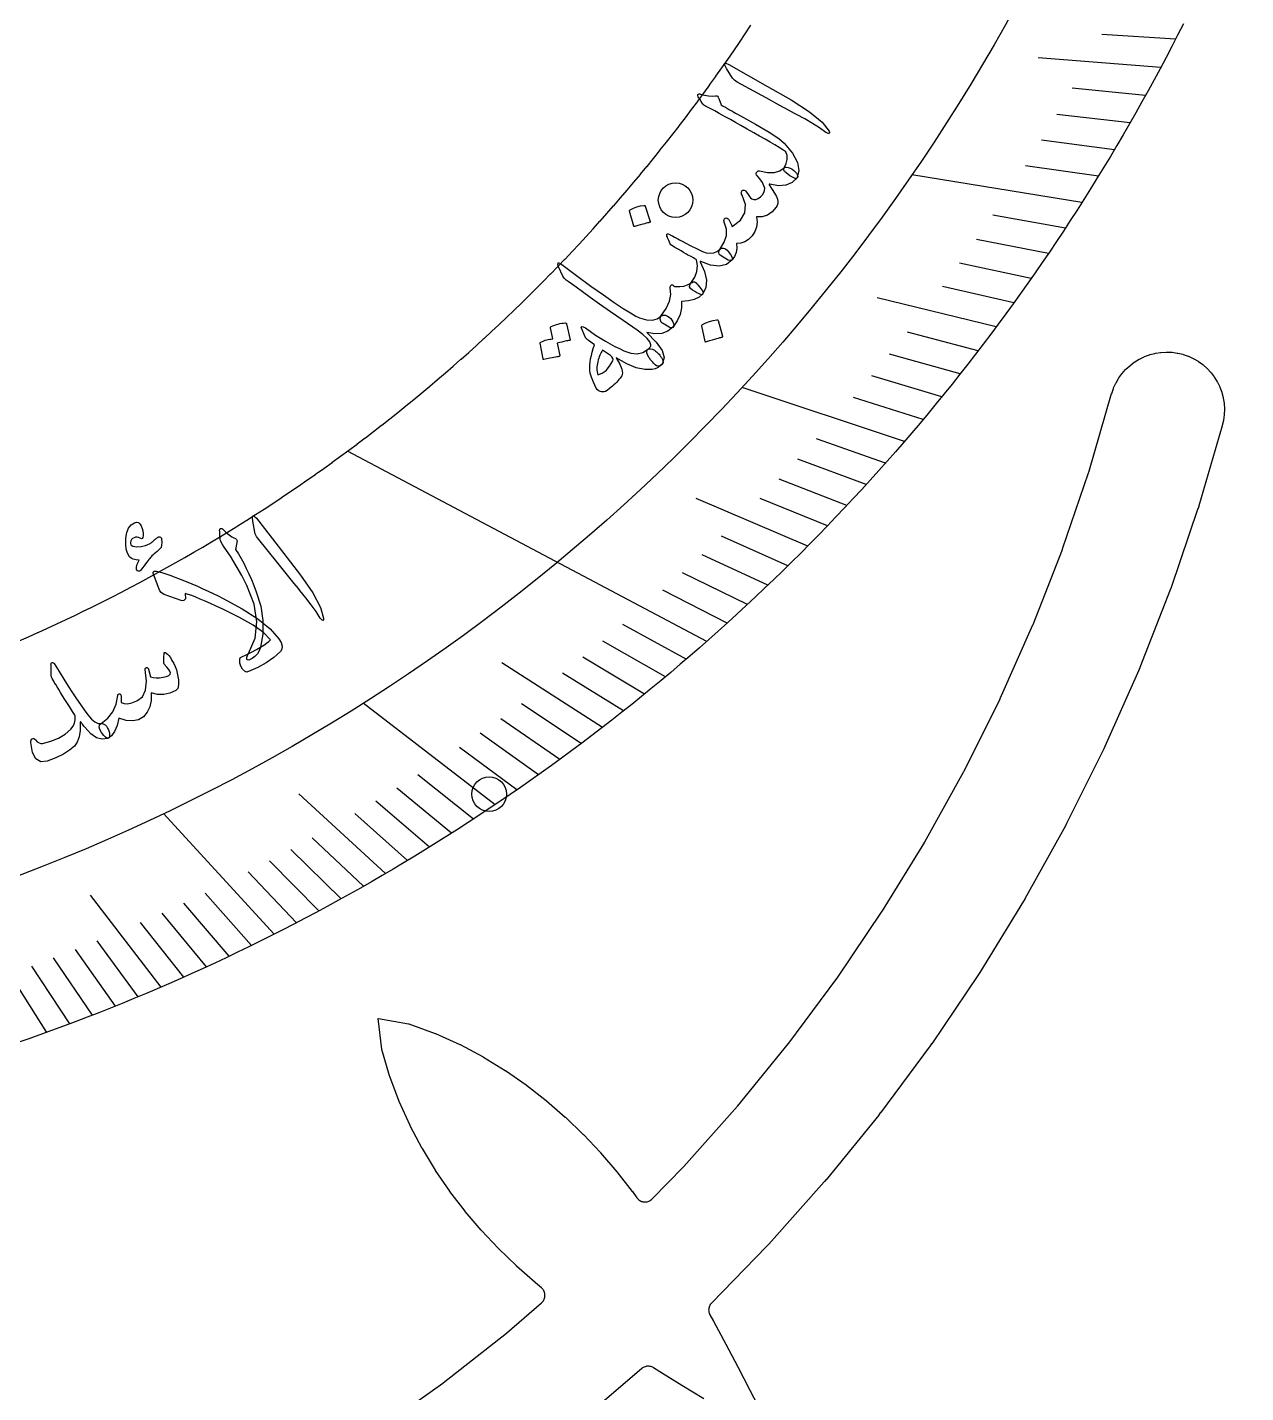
# Model space of a CAD drawing. Header units: millimetres. Extents: x -72 to 72, y -72 to 72.
# Drawn here: x 17.12 to 47.79, y -37.03 to -2.65 of the extents above; entities that cross this region are included whole.
import ezdxf

# ---------------------------------------------------------------- set-up
doc = ezdxf.new("R2010")
doc.units = ezdxf.units.MM
for name, color, linetype in [('CUT_INNER', 6, 'Continuous'), ('ENGRAVE', 7, 'Continuous'), ('ENGRAVE_FINE', 8, 'Continuous'), ('TEXT', 5, 'Continuous')]:
    doc.layers.add(name, color=color, linetype=linetype)

msp = doc.modelspace()

# ---------------------------------------------------------------- linework, layer by layer
at = {"layer": 'CUT_INNER'}
for points in [[(46.222, -2.5623), (46.0784, -2.8455), (45.933, -3.1277), (45.7859, -3.4091), (45.6371, -3.6896), (45.4866, -3.9692), (45.3343, -4.2478), (45.1804, -4.5255), (45.0247, -4.8023), (44.8674, -5.0781), (44.7083, -5.3529), (44.5476, -5.6267), (44.3852, -5.8995), (44.2212, -6.1714), (44.0554, -6.4422), (43.888, -6.712), (43.719, -6.9808), (43.5483, -7.2485), (43.376, -7.5152), (43.202, -7.7808), (43.0264, -8.0454), (42.8492, -8.3088), (42.6704, -8.5712), (42.49, -8.8325), (42.308, -9.0926), (42.1243, -9.3517), (41.9391, -9.6096), (41.7524, -9.8663), (41.564, -10.122), (41.3741, -10.3764), (41.1826, -10.6297), (40.9896, -10.8818), (40.795, -11.1327), (40.5989, -11.3824), (40.4012, -11.6309), (40.2021, -11.8782), (40.0014, -12.1243), (39.7992, -12.3691), (39.5956, -12.6127), (39.3904, -12.855), (39.1837, -13.0961), (38.9756, -13.3359), (38.766, -13.5744), (38.555, -13.8116), (38.3425, -14.0475), (38.1285, -14.2821), (37.9131, -14.5154), (37.6963, -14.7474), (37.4781, -14.978), (37.2585, -15.2073), (37.0374, -15.4352), (36.815, -15.6618), (36.5912, -15.887), (36.366, -16.1109), (36.1394, -16.3333), (35.9115, -16.5544), (35.6822, -16.774), (35.4515, -16.9922), (35.2196, -17.2091), (34.9863, -17.4244), (34.7517, -17.6384), (34.5158, -17.8509), (34.2786, -18.062), (34.0401, -18.2716), (33.8003, -18.4797), (33.5592, -18.6864), (33.3169, -18.8915), (33.0733, -19.0952), (32.8285, -19.2974), (32.5825, -19.4981), (32.3352, -19.6972), (32.0867, -19.8949), (31.837, -20.091), (31.5861, -20.2856), (31.334, -20.4786), (31.0807, -20.6701), (30.8262, -20.86), (30.5706, -21.0484), (30.3139, -21.2352), (30.056, -21.4204), (29.7969, -21.604), (29.5368, -21.7861), (29.2755, -21.9665), (29.0132, -22.1453), (28.7497, -22.3225), (28.4852, -22.4981), (28.2195, -22.6721), (27.9529, -22.8444), (27.6851, -23.0151), (27.4164, -23.1842), (27.1466, -23.3516), (26.8757, -23.5173), (26.6039, -23.6814), (26.3311, -23.8438), (26.0572, -24.0045), (25.7824, -24.1636), (25.5066, -24.3209), (25.2299, -24.4766), (24.9522, -24.6305), (24.6736, -24.7828), (24.394, -24.9333), (24.1135, -25.0821), (23.8322, -25.2292), (23.5499, -25.3746), (23.2667, -25.5182), (22.9827, -25.6601), (22.6977, -25.8003), (22.412, -25.9387), (22.1254, -26.0753), (21.8379, -26.2102), (21.5497, -26.3433), (21.2606, -26.4746), (20.9707, -26.6042), (20.68, -26.732), (20.3886, -26.858), (20.0964, -26.9822), (19.8034, -27.1046), (19.5097, -27.2252), (19.2152, -27.344), (18.9201, -27.461), (18.6242, -27.5762), (18.3276, -27.6896), (18.0303, -27.8011), (17.7324, -27.9108), (17.4337, -28.0187), (17.1345, -28.1248), (16.8345, -28.229)], [(16.9162, -18.0982), (17.1525, -17.9943), (17.1539, -17.9937), (17.3897, -17.8884), (17.3911, -17.8877), (17.6261, -17.7809), (17.6275, -17.7803), (17.8619, -17.6721), (17.8633, -17.6714), (18.0971, -17.5617), (18.0984, -17.5611), (18.3315, -17.45), (18.3329, -17.4493), (18.5653, -17.3368), (18.5666, -17.3361), (18.7983, -17.2222), (18.7997, -17.2215), (19.0307, -17.1061), (19.032, -17.1054), (19.2623, -16.9886), (19.2637, -16.9879), (19.4932, -16.8697), (19.4946, -16.869), (19.7234, -16.7494), (19.7247, -16.7487), (19.9528, -16.6277), (19.9542, -16.627), (20.1815, -16.5045), (20.1828, -16.5038), (20.4094, -16.38), (20.4108, -16.3793), (20.6366, -16.2541), (20.6379, -16.2533), (20.8629, -16.1268), (20.8643, -16.126), (21.0885, -15.9981), (21.0899, -15.9973), (21.3133, -15.868), (21.3147, -15.8672), (21.5373, -15.7365), (21.5387, -15.7357), (21.7605, -15.6037), (21.7618, -15.6029), (21.9829, -15.4695), (21.9842, -15.4687), (22.2044, -15.3339), (22.2057, -15.3331), (22.4251, -15.197), (22.4264, -15.1962), (22.645, -15.0587), (22.6463, -15.0579), (22.864, -14.9191), (22.8653, -14.9183), (23.0821, -14.7781), (23.0834, -14.7773), (23.2994, -14.6358), (23.3007, -14.635), (23.5158, -14.4922), (23.5171, -14.4913), (23.7313, -14.3472), (23.7326, -14.3464), (23.9459, -14.201), (23.9472, -14.2001), (24.1596, -14.0534), (24.1609, -14.0525), (24.3724, -13.9045), (24.3737, -13.9036), (24.5843, -13.7543), (24.5856, -13.7534), (24.7953, -13.6028), (24.7965, -13.6019), (25.0053, -13.45), (25.0066, -13.4491), (25.2144, -13.2959), (25.2156, -13.295), (25.4226, -13.1406), (25.4238, -13.1397), (25.6297, -12.984), (25.631, -12.983), (25.836, -12.8261), (25.8372, -12.8251), (26.0412, -12.6669), (26.0424, -12.666), (26.2455, -12.5065), (26.2467, -12.5055), (26.4487, -12.3448), (26.4499, -12.3439), (26.651, -12.1819), (26.6522, -12.181), (26.8523, -12.0178), (26.8535, -12.0168), (27.0526, -11.8524), (27.0537, -11.8514), (27.2518, -11.6858), (27.253, -11.6848), (27.45, -11.518), (27.4512, -11.517), (27.6472, -11.3489), (27.6484, -11.3479), (27.8434, -11.1787), (27.8445, -11.1777), (28.0385, -11.0072), (28.0396, -11.0062), (28.2325, -10.8346), (28.2336, -10.8336), (28.4255, -10.6608), (28.4266, -10.6597), (28.6174, -10.4858), (28.6185, -10.4847), (28.8082, -10.3096), (28.8093, -10.3085), (28.998, -10.1322), (28.9991, -10.1312), (29.1866, -9.9537), (29.1877, -9.9527), (29.3742, -9.7741), (29.3753, -9.773), (29.5606, -9.5933), (29.5617, -9.5922), (29.746, -9.4113), (29.7471, -9.4102), (29.9302, -9.2282), (29.9313, -9.2271), (30.1133, -9.044), (30.1144, -9.0429), (30.2952, -8.8587), (30.2963, -8.8576), (30.4761, -8.6722), (30.4771, -8.6711), (30.6557, -8.4847), (30.6568, -8.4836), (30.8342, -8.296), (30.8353, -8.2949), (31.0116, -8.1063), (31.0126, -8.1052), (31.1878, -7.9155), (31.1888, -7.9143), (31.3628, -7.7236), (31.3638, -7.7224), (31.5366, -7.5306), (31.5377, -7.5295), (31.7093, -7.3366), (31.7103, -7.3354), (31.8807, -7.1415), (31.8817, -7.1403), (32.051, -6.9453), (32.052, -6.9442), (32.22, -6.7481), (32.221, -6.747), (32.3879, -6.5499), (32.3888, -6.5488), (32.5545, -6.3507), (32.5554, -6.3495), (32.7198, -6.1504), (32.7208, -6.1492), (32.884, -5.9492), (32.885, -5.948), (33.0469, -5.7469), (33.0479, -5.7457), (33.2086, -5.5436), (33.2095, -5.5424), (33.369, -5.3394), (33.37, -5.3381), (33.5282, -5.1341), (33.5291, -5.1329), (33.6861, -4.9279), (33.687, -4.9267), (33.8427, -4.7207), (33.8436, -4.7195), (33.9981, -4.5126), (33.999, -4.5114), (34.1522, -4.3035), (34.1531, -4.3023), (34.3049, -4.0935), (34.3058, -4.0922), (34.4565, -3.8825), (34.4573, -3.8813), (34.6067, -3.6706), (34.6075, -3.6694), (34.7556, -3.4578), (34.7564, -3.4566), (34.9032, -3.2441), (34.904, -3.2429), (35.0494, -3.0295), (35.0503, -3.0283), (35.1944, -2.814), (35.1952, -2.8127), (35.338, -2.5976)], [(25.9276, -37.9672), (27.5774, -36.7864), (27.5862, -36.7797), (29.182, -35.5269), (29.1906, -35.5199), (30.0659, -34.7675), (30.0835, -34.7509), (30.0994, -34.7326), (30.1134, -34.7129), (30.1255, -34.6919), (30.1354, -34.6699), (30.1432, -34.647), (30.1488, -34.6235), (30.152, -34.5995), (30.153, -34.5754), (30.1516, -34.5512), (30.1478, -34.5273), (30.1418, -34.5039), (30.1335, -34.4812), (30.1231, -34.4593), (30.1106, -34.4386), (30.0962, -34.4192), (30.0799, -34.4013), (30.062, -34.385), (29.9109, -34.2604), (29.9073, -34.2573), (29.4386, -33.84), (29.4348, -33.8364), (28.9858, -33.4014), (28.9818, -33.3973), (28.5541, -32.9429), (28.55, -32.9383), (28.145, -32.463), (28.1409, -32.458), (27.7599, -31.9606), (27.7559, -31.9551), (27.4001, -31.4343), (27.3963, -31.4284), (27.0668, -30.883), (27.0633, -30.8767), (26.7615, -30.3055), (26.7582, -30.2988), (26.4863, -29.6999), (26.4832, -29.6925), (26.2449, -29.0631), (26.2418, -29.054), (26.0462, -28.3856), (26.045, -28.3805), (26.0442, -28.3753), (25.9539, -27.6082), (25.9535, -27.6025), (25.9592, -27.6032), (26.7192, -27.7409), (26.7243, -27.7421), (26.7293, -27.7437), (27.3843, -27.9803), (27.3932, -27.984), (28.0066, -28.2609), (28.0138, -28.2645), (28.5946, -28.5731), (28.6011, -28.5768), (29.1525, -28.9134), (29.1586, -28.9173), (29.6824, -29.28), (29.6881, -29.2841), (30.1858, -29.6716), (30.191, -29.6759), (30.6638, -30.0871), (30.6686, -30.0915), (31.1178, -30.5252), (31.1221, -30.5296), (31.5491, -30.9847), (31.553, -30.989), (31.9593, -31.4641), (31.9626, -31.4682), (32.35, -31.9618), (32.3529, -31.9656), (32.4673, -32.1234), (32.4824, -32.1423), (32.4993, -32.1596), (32.5178, -32.1752), (32.5377, -32.1889), (32.5588, -32.2007), (32.581, -32.2104), (32.604, -32.2178), (32.6276, -32.2231), (32.6516, -32.226), (32.6758, -32.2266), (32.6999, -32.2248), (32.7238, -32.2207), (32.7471, -32.2143), (32.7697, -32.2057), (32.7914, -32.195), (32.8119, -32.1822), (32.8311, -32.1675), (32.8488, -32.151), (33.6391, -31.3394), (33.6467, -31.3313), (34.9962, -29.8164), (35.0034, -29.8079), (36.2843, -28.2347), (36.2911, -28.2259), (37.5011, -26.5974), (37.5075, -26.5883), (38.644, -24.9077), (38.65, -24.8984), (39.7108, -23.169), (39.7164, -23.1594), (40.6994, -21.3847), (40.7046, -21.3749), (41.608, -19.5583), (41.6127, -19.5483), (42.4346, -17.6934), (42.4388, -17.6831), (43.1776, -15.7936), (43.1815, -15.7832), (43.8357, -13.8628), (43.8391, -13.8522), (44.4172, -11.8715), (44.4191, -11.8656), (44.4626, -11.7399), (44.4671, -11.7285), (44.5214, -11.6105), (44.5271, -11.5996), (44.5927, -11.4875), (44.5994, -11.4772), (44.6757, -11.3721), (44.6834, -11.3625), (44.7696, -11.2653), (44.7782, -11.2566), (44.8735, -11.1683), (44.8829, -11.1604), (44.9865, -11.082), (44.9966, -11.075), (45.1073, -11.0071), (45.1181, -11.0012), (45.2349, -10.9444), (45.2462, -10.9396), (45.3681, -10.8945), (45.3798, -10.8908), (45.5055, -10.8579), (45.5174, -10.8554), (45.6458, -10.835), (45.6579, -10.8337), (45.7876, -10.8259), (45.7999, -10.8258), (45.9297, -10.8308), (45.9419, -10.8319), (46.0706, -10.8496), (46.0827, -10.8519), (46.2091, -10.8821), (46.2208, -10.8855), (46.3436, -10.928), (46.355, -10.9326), (46.473, -10.9869), (46.4839, -10.9926), (46.596, -11.0582), (46.6063, -11.0649), (46.7114, -11.1412), (46.721, -11.1489), (46.8182, -11.2351), (46.8269, -11.2437), (46.9152, -11.339), (46.9231, -11.3484), (47.0016, -11.4519), (47.0085, -11.4621), (47.0765, -11.5728), (47.0824, -11.5835), (47.1391, -11.7004), (47.1439, -11.7117), (47.189, -11.8335), (47.1927, -11.8452), (47.2256, -11.9709), (47.2281, -11.9829), (47.2485, -12.1112), (47.2498, -12.1234), (47.2576, -12.2531), (47.2577, -12.2654), (47.2527, -12.3952), (47.2516, -12.4074), (47.2339, -12.5361), (47.2317, -12.5482), (47.2007, -12.6775), (47.1991, -12.6834), (46.6108, -14.6991), (46.61, -14.7017), (46.5915, -14.7604), (46.5906, -14.763), (45.9129, -16.7522), (45.912, -16.7548), (45.8909, -16.8126), (45.8899, -16.8152), (45.1246, -18.7723), (45.1236, -18.7749), (45.0999, -18.8317), (45.0988, -18.8342), (44.2475, -20.7555), (44.2464, -20.758), (44.2202, -20.8137), (44.219, -20.8162), (43.2833, -22.6978), (43.282, -22.7003), (43.2534, -22.7547), (43.2521, -22.7572), (42.2338, -24.5954), (42.2325, -24.5978), (42.2015, -24.651), (42.2, -24.6533), (41.1013, -26.4446), (41.0998, -26.447), (41.0665, -26.4987), (41.0649, -26.501), (39.8878, -28.2418), (39.8862, -28.2441), (39.8506, -28.2942), (39.849, -28.2965), (38.5957, -29.9833), (38.5941, -29.9855), (38.5563, -30.0341), (38.5546, -30.0363), (37.2278, -31.6658), (37.226, -31.668), (37.1861, -31.7148), (37.1843, -31.7169), (35.7865, -33.286), (35.7846, -33.2881), (35.7427, -33.3331), (35.7408, -33.3351), (34.3433, -34.7702), (34.3271, -34.7887), (34.3127, -34.8086), (34.3004, -34.8299), (34.2902, -34.8522), (34.2822, -34.8755), (34.2766, -34.8994), (34.2733, -34.9238), (34.2725, -34.9483), (34.2741, -34.9729), (34.278, -34.9971), (34.2844, -35.0209), (34.293, -35.0439), (34.3038, -35.0659), (34.3947, -35.2298), (34.3954, -35.231), (34.7043, -35.8029), (35.01, -36.3804), (35.3123, -36.9611), (35.3129, -36.9623), (35.6078, -37.5439)], [(34.1537, -37.1874), (33.5966, -36.8466), (33.0432, -36.5017), (33.042, -36.501), (32.885, -36.4006), (32.8636, -36.3884), (32.8412, -36.3784), (32.8179, -36.3706), (32.7939, -36.3651), (32.7695, -36.362), (32.745, -36.3613), (32.7205, -36.3631), (32.6962, -36.3672), (32.6725, -36.3737), (32.6496, -36.3825), (32.6276, -36.3935), (32.6068, -36.4066), (32.5874, -36.4217), (31.052, -37.7413)]]:
    msp.add_lwpolyline(points, dxfattribs=at)
at = {"layer": 'ENGRAVE'}
for points in [[(43.6706, -7.0572), (39.3868, -6.3649)], [(39.2008, -13.0763), (35.1162, -11.7138)], [(34.2249, -18.1094), (25.1784, -13.3226)], [(17.6107, -27.955), (12.4448, -19.7547)], [(28.898, -22.2231), (25.5761, -19.6685)], [(23.3331, -25.4848), (20.5495, -22.4445)]]:
    msp.add_lwpolyline(points, dxfattribs=at)
for centre, radius in [((0, 20.703), 47.7912), ((33.4407, -6.9998), 0.4347), ((28.7473, -21.9568), 0.4347)]:
    msp.add_circle(centre, radius, dxfattribs=at)
at = {"layer": 'ENGRAVE_FINE'}
for points in [[(46.025, -2.9496), (44.1737, -2.8309)], [(45.6527, -3.6605), (42.5644, -3.4129)], [(45.2719, -4.3609), (43.4263, -4.1831)], [(44.8831, -5.0507), (43.0412, -4.8434)], [(44.4864, -5.73), (42.6488, -5.4933)], [(44.0822, -6.3988), (42.2493, -6.1327)], [(43.2519, -7.7051), (41.4303, -7.3806)], [(42.8263, -8.3427), (41.0113, -7.9891)], [(42.3941, -8.97), (40.5861, -8.5874)], [(41.9555, -9.587), (40.1551, -9.1756)], [(41.5107, -10.1938), (38.5172, -9.4587)], [(41.0599, -10.7904), (39.2763, -10.3217)], [(40.6033, -11.3769), (38.829, -10.8797)], [(40.1411, -11.9533), (38.3767, -11.4279)], [(39.6736, -12.5198), (37.9195, -11.9662)], [(38.7231, -13.6229), (36.9912, -13.0136)], [(38.2405, -14.1597), (36.5205, -13.5229)], [(37.7532, -14.6868), (36.0457, -14.0226)], [(36.7653, -15.7121), (33.9584, -14.5125)], [(37.2614, -15.2043), (35.5669, -14.5128)], [(36.265, -16.2103), (34.598, -15.4652)], [(35.7606, -16.6991), (34.1082, -15.9275)], [(35.2524, -17.1785), (33.615, -16.3806)], [(34.7405, -17.6486), (33.1185, -16.8246)], [(33.7058, -18.561), (32.1164, -17.6858)], [(33.1834, -19.0035), (31.611, -18.103)], [(32.6578, -19.4369), (31.1029, -18.5114)], [(31.5974, -20.2769), (29.0625, -18.6502)], [(32.1291, -19.8613), (30.5921, -18.9112)], [(31.0628, -20.6835), (29.5631, -19.6849)], [(30.5255, -21.0814), (29.0451, -20.059)], [(29.9855, -21.4706), (28.5249, -20.4247)], [(29.443, -21.8511), (28.0026, -20.7821)], [(28.3507, -22.5865), (26.952, -21.4722)], [(26.1396, -23.9564), (23.9535, -21.9529)], [(27.8011, -22.9415), (26.4239, -21.8051)], [(27.2493, -23.2881), (25.8941, -22.1299)], [(26.6955, -23.6264), (25.3626, -22.4467)], [(25.0222, -24.5919), (23.7587, -23.3502)], [(25.5818, -24.2782), (24.2948, -23.0568)], [(24.4608, -24.8975), (23.2213, -23.6358)], [(23.8978, -25.1951), (22.6825, -23.9139)], [(20.4875, -26.8155), (18.7159, -24.4967)], [(22.1991, -26.0404), (21.0588, -24.7028)], [(22.7668, -25.7665), (21.6012, -24.4473)], [(21.6299, -26.3065), (20.5153, -24.9509)], [(21.0594, -26.5648), (19.9708, -25.1917)], [(19.9144, -27.0585), (18.879, -25.6516)], [(18.7647, -27.5218), (17.7836, -26.0827)], [(19.3402, -27.2939), (18.3317, -25.8707)], [(18.1882, -27.7421), (17.2347, -26.2877)]]:
    msp.add_lwpolyline(points, dxfattribs=at)
at = {"layer": 'TEXT'}
for points in [[(34.7219, -3.6837), (34.6767, -3.6014), (34.6715, -3.5572), (34.7064, -3.5509), (34.7815, -3.5827), (35.7555, -4.138), (36.3535, -4.4782), (36.8115, -4.7784), (37.1284, -5.0402), (37.3036, -5.2644), (37.313, -5.2897), (37.315, -5.3077), (37.3096, -5.3184), (37.2968, -5.3219), (37.2812, -5.3209), (37.2636, -5.3157), (37.2441, -5.3063), (37.2226, -5.2928), (37.0608, -5.1797), (36.8839, -5.0674), (36.692, -4.9556), (36.4852, -4.8443), (36.4318, -4.8142), (36.2868, -4.7344), (36.0501, -4.6045), (35.7221, -4.4243), (34.992, -4.0284), (34.9549, -4.0048), (34.9231, -3.9797), (34.8966, -3.953), (34.8755, -3.9247)], [(34.13, -4.5821), (34.0876, -4.5143), (34.0537, -4.461), (34.0283, -4.4221), (34.0114, -4.3975), (34.0014, -4.3808), (33.9969, -4.3654), (33.9977, -4.3513), (34.004, -4.3385), (34.0157, -4.3274), (34.0304, -4.3218), (34.0481, -4.3218), (34.0688, -4.3273), (34.1688, -4.3561), (34.2653, -4.3734), (34.3581, -4.3791), (34.4473, -4.3732), (34.4745, -4.3732), (34.4973, -4.384), (34.5156, -4.4058), (34.5295, -4.4385), (34.587, -4.5994), (34.6419, -4.6314), (34.6959, -4.6627), (34.749, -4.6934), (34.8012, -4.7234), (34.8525, -4.7526), (34.9028, -4.7812), (34.9523, -4.8091), (35.0008, -4.8363), (35.4505, -5.0879), (35.7963, -5.2924), (36.0377, -5.4505), (36.1744, -5.5627), (36.3826, -5.8212), (36.5068, -6.0525), (36.5467, -6.2564), (36.5026, -6.4323), (36.4998, -6.436), (36.497, -6.4397), (36.4942, -6.4435), (36.4915, -6.4472), (36.4545, -6.454), (36.3968, -6.4331), (36.3186, -6.3845), (36.2198, -6.3083), (36.1854, -6.2773), (36.1662, -6.2468), (36.1622, -6.2169), (36.1734, -6.1876), (36.2244, -6.08), (36.2483, -5.977), (36.2453, -5.8787), (36.2154, -5.785), (36.1361, -5.7318), (36.0444, -5.6733), (35.9403, -5.6097), (35.8238, -5.5407), (35.6956, -5.4666), (35.5563, -5.3873), (35.4059, -5.3028), (35.2445, -5.2132), (35.0868, -5.1238), (34.9448, -5.0437), (34.8186, -4.973), (34.7081, -4.9117), (34.6136, -4.8594), (34.5354, -4.8156), (34.4736, -4.7805), (34.428, -4.7539), (34.1933, -4.6344), (34.1719, -4.6202), (34.1542, -4.6068), (34.1402, -4.5941), (34.13, -4.5821)], [(34.675, -7.5776), (34.6648, -7.5508), (34.6593, -7.5265), (34.6585, -7.5045), (34.6623, -7.4848), (34.6706, -7.4688), (34.683, -7.4576), (34.6996, -7.4512), (34.7203, -7.4496), (34.7423, -7.4546), (34.7627, -7.4678), (34.7816, -7.4894), (34.7988, -7.5192), (34.8058, -7.5364), (34.8133, -7.5538), (34.8215, -7.5713), (34.8303, -7.5889), (34.8391, -7.607), (34.8474, -7.6257), (34.8551, -7.6451), (34.8623, -7.6652), (35.0745, -7.5065), (35.1874, -7.3213), (35.2004, -7.111), (35.1136, -6.8764), (35.1027, -6.8502), (35.0962, -6.8266), (35.0941, -6.8058), (35.0963, -6.7877), (35.1041, -6.7713), (35.1156, -6.7594), (35.1309, -6.7518), (35.15, -6.7487), (35.1704, -6.7513), (35.1896, -6.7609), (35.2077, -6.7775), (35.2246, -6.8012), (35.2634, -6.8612), (35.2985, -6.9083), (35.3301, -6.9424), (35.358, -6.9635), (35.407, -6.9818), (35.4593, -6.9801), (35.515, -6.9583), (35.5739, -6.9164), (35.6272, -6.8625), (35.6633, -6.8083), (35.6822, -6.7539), (35.6839, -6.6994), (35.6659, -6.6371), (35.6259, -6.5596), (35.5639, -6.4668), (35.4797, -6.3588), (35.4701, -6.345), (35.4676, -6.3295), (35.4722, -6.3122), (35.4838, -6.2932), (35.4994, -6.2765), (35.5159, -6.2661), (35.5332, -6.2621), (35.5514, -6.2645), (35.7543, -6.3065), (35.9263, -6.3069), (36.0669, -6.266), (36.1761, -6.1839), (36.2016, -6.1687), (36.2349, -6.1659), (36.2761, -6.1753), (36.3253, -6.197), (36.3758, -6.224), (36.4185, -6.253), (36.4532, -6.2841), (36.48, -6.3173), (36.5015, -6.352), (36.5129, -6.3821), (36.5141, -6.4076), (36.5053, -6.4285), (36.3765, -6.554), (36.2177, -6.6245), (36.0292, -6.6399), (35.8114, -6.6002), (35.8003, -6.5979), (35.7942, -6.6001), (35.7933, -6.607), (35.7974, -6.6185), (35.8746, -6.731), (35.9344, -6.8277), (35.9769, -6.9084), (36.0023, -6.9731), (36.012, -7.03), (36.0107, -7.0836), (35.9982, -7.1337), (35.9746, -7.1805), (35.8717, -7.2965), (35.7546, -7.3755), (35.6235, -7.4172), (35.4786, -7.4218), (35.491, -7.5535), (35.4761, -7.6773), (35.4338, -7.7928), (35.3642, -7.9), (35.2786, -7.9879), (35.1855, -8.0493), (35.0851, -8.0843), (34.9774, -8.0929), (34.9791, -8.2131), (34.9614, -8.3215), (34.9245, -8.418), (34.8684, -8.5024), (34.8283, -8.5206), (34.7645, -8.5075), (34.6771, -8.4632), (34.5661, -8.3875), (34.5381, -8.3576), (34.5268, -8.3228), (34.5321, -8.2833), (34.554, -8.239), (34.662, -8.0587), (34.718, -7.8882), (34.7222, -7.7277), (34.675, -7.5776)], [(32.281, -7.2739), (32.2803, -7.266), (32.2827, -7.258), (32.2883, -7.2498), (32.297, -7.2415), (32.3796, -7.2008), (32.4649, -7.1688), (32.5532, -7.1455), (32.6443, -7.1308), (32.6557, -7.1316), (32.6646, -7.1352), (32.671, -7.1417), (32.6749, -7.1512), (32.8034, -7.5336), (32.8046, -7.5449), (32.7996, -7.5537), (32.7885, -7.5601), (32.7711, -7.5641), (32.7561, -7.5676), (32.7329, -7.5735), (32.7016, -7.5818), (32.6622, -7.5925), (32.6143, -7.6061), (32.5575, -7.6228), (32.4918, -7.6426), (32.4173, -7.6655), (32.4064, -7.6677), (32.3984, -7.6665), (32.3932, -7.662), (32.391, -7.6541)], [(33.3373, -8.1357), (33.3227, -8.1216), (33.3061, -8.0968), (33.2874, -8.0614), (33.2667, -8.0153), (33.2485, -7.9696), (33.2342, -7.9325), (33.2238, -7.904), (33.2173, -7.884), (33.22, -7.859), (33.2335, -7.8477), (33.2577, -7.8501), (33.2927, -7.8662), (33.3153, -7.8787), (33.3423, -7.8932), (33.374, -7.9099), (33.4103, -7.9286), (33.4506, -7.9496), (33.4944, -7.9732), (33.5416, -7.9993), (33.5922, -8.028), (33.808, -8.142), (33.9836, -8.2293), (34.1189, -8.2901), (34.2137, -8.3245), (34.3107, -8.3383), (34.3997, -8.3286), (34.4809, -8.2955), (34.554, -8.239), (34.5745, -8.2224), (34.5972, -8.2122), (34.6221, -8.2082), (34.6491, -8.2105), (34.6795, -8.2194), (34.7082, -8.2357), (34.735, -8.2596), (34.76, -8.291), (34.8198, -8.3687), (34.8577, -8.4299), (34.874, -8.4744), (34.8684, -8.5024), (34.7195, -8.6179), (34.5368, -8.6639), (34.3208, -8.6402), (34.0719, -8.5468), (34.0624, -8.5443), (34.0571, -8.5448), (34.0562, -8.5481), (34.0594, -8.5543), (34.1701, -8.7959), (34.2187, -9.0113), (34.2053, -9.2002), (34.1301, -9.3619), (34.116, -9.3753), (34.0978, -9.3813), (34.0755, -9.3799), (34.0492, -9.3709), (34.0153, -9.3538), (33.9738, -9.3306), (33.9247, -9.3015), (33.8679, -9.2663), (33.8184, -9.2256), (33.7943, -9.1827), (33.7956, -9.1378), (33.8223, -9.0907), (33.922, -8.943), (33.979, -8.7956), (33.9933, -8.649), (33.965, -8.5033), (33.9549, -8.4924), (33.929, -8.4754), (33.8872, -8.4523), (33.8297, -8.423), (33.7941, -8.405), (33.7511, -8.3816), (33.7006, -8.3529), (33.6427, -8.3189), (33.5774, -8.2799), (33.5047, -8.2364), (33.4247, -8.1883), (33.3373, -8.1357)], [(32.7756, -10.9709), (32.7348, -10.8991), (32.7144, -10.8407), (32.7143, -10.7956), (32.7347, -10.7637), (32.7725, -10.7297), (32.7989, -10.6985), (32.814, -10.67), (32.8177, -10.6442), (32.7915, -10.5689), (32.725, -10.4823), (32.618, -10.3843), (32.4709, -10.2749), (32.117, -10.0293), (31.8029, -9.8095), (31.5284, -9.6159), (31.2931, -9.4488), (31.0968, -9.3085), (30.9392, -9.1954), (30.82, -9.1097), (30.7391, -9.0515), (30.6877, -9.0108), (30.6471, -8.9745), (30.6173, -8.9426), (30.5983, -8.9152), (30.4941, -8.6819), (30.4804, -8.6177), (30.4841, -8.5823), (30.5051, -8.5756), (30.5436, -8.5976), (30.9468, -8.8991), (31.3064, -9.1625), (31.6222, -9.3879), (31.8939, -9.5756), (32.1212, -9.7264), (32.3038, -9.8411), (32.4415, -9.92), (32.5342, -9.9631), (32.7085, -10.0106), (32.8565, -10.0193), (32.978, -9.9892), (33.0728, -9.9206), (33.1031, -9.8992), (33.1407, -9.8925), (33.1858, -9.9004), (33.2382, -9.9229), (33.2813, -9.9496), (33.3182, -9.9824), (33.3487, -10.0211), (33.3729, -10.0659), (33.3875, -10.1089), (33.3925, -10.1455), (33.3879, -10.1756), (33.3738, -10.1993), (33.2448, -10.3021), (33.0917, -10.3581), (32.9149, -10.3673), (32.7147, -10.3294), (32.9553, -10.5732), (33.102, -10.7852), (33.1544, -10.9655), (33.1125, -11.1139), (33.091, -11.142), (33.0686, -11.1627), (33.0454, -11.1762), (33.0213, -11.1822), (32.9915, -11.1815), (32.9608, -11.171), (32.9293, -11.1508), (32.897, -11.1207), (32.8807, -11.1017), (32.8646, -11.0829), (32.8487, -11.0643), (32.8331, -11.0459), (32.8178, -11.0274), (32.8031, -11.0088), (32.7891, -10.9899), (32.7756, -10.9709)], [(33.8223, -9.0907), (33.8552, -9.071), (33.8821, -9.059), (33.9029, -9.0547), (33.9177, -9.0581), (33.9354, -9.0691), (33.955, -9.0847), (33.9765, -9.1051), (34, -9.1303), (34.0707, -9.2159), (34.116, -9.283), (34.1358, -9.3317), (34.1301, -9.3619), (34.0341, -9.4443), (33.9119, -9.5033), (33.7638, -9.5388), (33.5899, -9.5503), (33.5928, -9.7133), (33.5573, -9.8765), (33.4833, -10.0398), (33.3706, -10.2027), (33.3531, -10.2153), (33.332, -10.2192), (33.3075, -10.2142), (33.2795, -10.2005), (33.114, -10.0973), (33.0957, -10.0857), (33.0799, -10.0687), (33.0669, -10.0463), (33.0565, -10.0186), (33.0519, -9.9935), (33.0525, -9.9693), (33.0585, -9.9462), (33.0697, -9.924), (33.2019, -9.73), (33.2851, -9.5477), (33.3193, -9.3775), (33.3049, -9.2198), (33.3015, -9.1998), (33.3029, -9.1811), (33.3093, -9.1638), (33.3205, -9.1478), (33.3344, -9.1361), (33.3487, -9.1317), (33.3634, -9.1345), (33.3785, -9.1445), (33.3916, -9.1555), (33.4038, -9.1641), (33.4151, -9.1703), (33.4254, -9.1742), (33.5453, -9.1779), (33.6515, -9.1653), (33.7439, -9.1362), (33.8223, -9.0907)], [(30.2925, -10.2119), (30.2925, -10.204), (30.2956, -10.1961), (30.3019, -10.1883), (30.3114, -10.1806), (30.3542, -10.1621), (30.3972, -10.1458), (30.4404, -10.1315), (30.4839, -10.1194), (30.528, -10.1095), (30.573, -10.1017), (30.6192, -10.096), (30.6663, -10.0925), (30.6779, -10.0943), (30.687, -10.0992), (30.6939, -10.1072), (30.6984, -10.1184), (30.7902, -10.5151), (30.7892, -10.5225), (30.783, -10.5286), (30.7717, -10.5334), (30.7551, -10.5369), (30.7422, -10.5378), (30.7228, -10.5407), (30.6967, -10.5457), (30.6641, -10.5528), (30.6245, -10.5619), (30.5776, -10.573), (30.5232, -10.586), (30.4615, -10.601), (30.5266, -10.9124), (30.5267, -10.9238), (30.5208, -10.9323), (30.509, -10.9377), (30.4912, -10.9403), (30.4758, -10.9425), (30.4519, -10.9464), (30.4197, -10.9521), (30.3791, -10.9595), (30.3296, -10.9691), (30.271, -10.981), (30.2032, -10.9953), (30.1261, -11.012), (30.1164, -11.0119), (30.1094, -11.009), (30.1053, -11.0035), (30.1041, -10.9952), (30.032, -10.6042), (30.032, -10.5962), (30.0352, -10.5884), (30.0416, -10.5807), (30.0512, -10.573), (30.0865, -10.5563), (30.1224, -10.5417), (30.1589, -10.5292), (30.196, -10.5189), (30.2335, -10.5106), (30.2711, -10.504), (30.309, -10.4992), (30.3471, -10.4962)], [(32.1415, -10.7926), (32.3149, -10.852), (32.4717, -10.8669), (32.6118, -10.8375), (32.7347, -10.7637), (32.7696, -10.7447), (32.81, -10.7412), (32.8559, -10.7534), (32.9073, -10.7813), (32.9317, -10.799), (32.9558, -10.818), (32.9794, -10.8382), (33.0027, -10.8596), (33.0249, -10.8825), (33.0455, -10.9071), (33.0646, -10.9334), (33.082, -10.9613), (33.1077, -11.0103), (33.1219, -11.0514), (33.1246, -11.0848), (33.1157, -11.1105), (33.0615, -11.1669), (32.9993, -11.2115), (32.9294, -11.2445), (32.8516, -11.2656), (32.6626, -11.2681), (32.4483, -11.2201), (32.209, -11.1216), (31.9447, -10.9727), (32.036, -11.1266), (32.0899, -11.2534), (32.1063, -11.3531), (32.0854, -11.4256), (32.0645, -11.4553), (32.0413, -11.4856), (32.0159, -11.5165), (31.9881, -11.5481), (31.9579, -11.5804), (31.9251, -11.6137), (31.8895, -11.648), (31.8512, -11.6833), (31.7785, -11.7459), (31.7191, -11.7904), (31.6731, -11.817), (31.6404, -11.8258), (31.572, -11.8247), (31.5165, -11.8095), (31.474, -11.7801), (31.4443, -11.7367), (31.3736, -11.5799), (31.3226, -11.4546), (31.2915, -11.3608), (31.2804, -11.2984), (31.2788, -11.2274), (31.282, -11.1533), (31.2899, -11.076), (31.3024, -10.9956), (31.3197, -10.912), (31.3416, -10.8253), (31.3681, -10.7354), (31.3992, -10.6423), (31.251, -10.5327), (31.234, -10.5186), (31.2184, -10.5056), (31.2043, -10.4937), (31.1915, -10.4827), (31.1805, -10.4723), (31.1717, -10.4621), (31.1652, -10.4522), (31.1608, -10.4425), (31.0725, -10.2276), (31.0652, -10.1947), (31.0792, -10.1822), (31.1146, -10.1902), (31.1715, -10.2186), (31.301, -10.3105), (31.4284, -10.3964), (31.5536, -10.4763), (31.6767, -10.5502), (31.7973, -10.6186), (31.915, -10.6818), (32.0297, -10.7398), (32.1415, -10.7926)], [(34.0971, -10.1651), (34.0968, -10.1569), (34.0998, -10.1485), (34.106, -10.1399), (34.1155, -10.1311), (34.2033, -10.0874), (34.2935, -10.0527), (34.3861, -10.027), (34.4811, -10.0103), (34.4928, -10.0109), (34.5018, -10.0145), (34.508, -10.0212), (34.5115, -10.031), (34.6211, -10.4279), (34.6217, -10.4396), (34.616, -10.4489), (34.6041, -10.4557), (34.5859, -10.4602), (34.5702, -10.464), (34.5459, -10.4705), (34.5131, -10.4797), (34.4717, -10.4914), (34.4214, -10.5063), (34.3617, -10.5246), (34.2927, -10.5462), (34.2143, -10.5713), (34.2029, -10.5736), (34.1947, -10.5725), (34.1896, -10.5679), (34.1878, -10.5598)], [(31.5991, -10.7775), (31.583, -10.8073), (31.5669, -10.8387), (31.5508, -10.8718), (31.5347, -10.9064), (31.5193, -10.943), (31.5055, -10.9821), (31.4932, -11.0236), (31.4825, -11.0675), (31.4724, -11.1108), (31.465, -11.1537), (31.4604, -11.1963), (31.4586, -11.2384), (31.4598, -11.28), (31.4642, -11.3209), (31.4718, -11.3609), (31.4826, -11.4002), (31.5903, -11.3602), (31.6893, -11.2876), (31.7795, -11.1823), (31.8606, -11.0445), (31.8657, -11.0155), (31.8582, -10.9839), (31.8382, -10.9494), (31.8057, -10.9123)], [(20.4697, -15.7747), (20.4266, -15.8116), (20.3866, -15.846), (20.3498, -15.8779), (20.3162, -15.9074), (20.2862, -15.9344), (20.26, -15.9593), (20.2379, -15.9819), (20.2197, -16.0024), (20.2017, -16.0241), (20.1803, -16.0507), (20.1554, -16.0821), (20.127, -16.1182), (20.0952, -16.1595), (20.0601, -16.206), (20.0217, -16.2577), (19.9799, -16.3148), (19.9613, -16.3352), (19.9417, -16.3458), (19.9211, -16.3465), (19.8994, -16.3374), (19.8705, -16.3022), (19.8678, -16.2445), (19.8911, -16.1643), (19.9403, -16.0616), (19.858, -16.0576), (19.7892, -16.0422), (19.7339, -16.0158), (19.6919, -15.9781), (19.6414, -15.8918), (19.6101, -15.7854), (19.5978, -15.6591), (19.6044, -15.5128), (19.6294, -15.3712), (19.6728, -15.2589), (19.7348, -15.1758), (19.8157, -15.1218), (19.8702, -15.1085), (19.9174, -15.1175), (19.9572, -15.1488), (19.9898, -15.2024), (20.0145, -15.2662), (20.0309, -15.3282), (20.039, -15.3882), (20.0387, -15.4464), (20.031, -15.4913), (20.0155, -15.5178), (19.9921, -15.5258), (19.961, -15.5153), (19.9214, -15.4958), (19.8828, -15.4868), (19.8451, -15.4883), (19.8084, -15.5003), (19.7735, -15.5194), (19.7471, -15.5442), (19.7292, -15.5747), (19.7198, -15.6109), (19.7191, -15.6489), (19.7289, -15.6785), (19.7492, -15.6999), (19.7801, -15.713), (19.8787, -15.7303), (19.9844, -15.7248), (20.0971, -15.6962), (20.2166, -15.6447), (20.2262, -15.6388), (20.2366, -15.6316), (20.2478, -15.6229), (20.2596, -15.6129), (20.2724, -15.6017), (20.2861, -15.5896), (20.3009, -15.5766), (20.3167, -15.5627), (20.334, -15.548), (20.3495, -15.5345), (20.3634, -15.5223), (20.3755, -15.5114), (20.3863, -15.5019), (20.3961, -15.4939), (20.4049, -15.4875), (20.4128, -15.4826), (20.429, -15.4757), (20.4444, -15.4739), (20.459, -15.4771), (20.4728, -15.4853), (20.4838, -15.4945), (20.4922, -15.5044), (20.498, -15.5152), (20.5012, -15.5268), (20.5059, -15.619), (20.5023, -15.6911), (20.4902, -15.743), (20.4697, -15.7747)], [(22.7972, -15.0826), (22.7868, -14.9893), (22.7988, -14.9464), (22.8335, -14.954), (22.8908, -15.0119), (23.5794, -15.8967), (24.0024, -16.4393), (24.3113, -16.8915), (24.5044, -17.2544), (24.5809, -17.5284), (24.5799, -17.5554), (24.5749, -17.5728), (24.5658, -17.5807), (24.5527, -17.579), (24.5386, -17.5721), (24.5244, -17.5606), (24.5099, -17.5445), (24.4952, -17.5238), (24.3887, -17.3576), (24.2681, -17.1863), (24.1333, -17.0098), (23.9846, -16.828), (23.9467, -16.7798), (23.8431, -16.6507), (23.6738, -16.4404), (23.4393, -16.1487), (22.9154, -15.5042), (22.8901, -15.4683), (22.8703, -15.433), (22.856, -15.3982), (22.8472, -15.364)], [(22.9906, -18.2568), (22.9586, -18.3454), (22.9126, -18.4229), (22.8525, -18.4894), (22.7785, -18.5446), (22.7314, -18.5686), (22.6946, -18.58), (22.6679, -18.579), (22.6514, -18.5655), (22.6446, -18.5398), (22.6493, -18.5062), (22.6653, -18.4647), (22.6927, -18.4152), (22.8549, -18.0336), (22.9005, -17.6199), (22.8307, -17.1752), (22.6469, -16.6995), (22.5197, -16.4492), (22.3826, -16.2055), (22.2359, -15.9684), (22.0798, -15.7376), (22.0345, -15.6708), (22.002, -15.6155), (21.9823, -15.5719), (21.9752, -15.5399), (21.9731, -15.4932), (21.971, -15.4518), (21.969, -15.4157), (21.967, -15.3849), (21.9652, -15.3593), (21.964, -15.3387), (21.9634, -15.3231), (21.9632, -15.3125), (21.9663, -15.2969), (21.9715, -15.2847), (21.9788, -15.276), (21.9881, -15.2706), (22.0024, -15.2682), (22.0148, -15.2689), (22.0254, -15.2728), (22.0341, -15.2798), (22.1247, -15.3657), (22.2031, -15.4315), (22.2695, -15.4773), (22.3236, -15.5031), (22.3635, -15.5207), (22.3894, -15.5455), (22.4013, -15.5777), (22.3991, -15.6172), (22.3642, -15.7938), (22.4339, -15.9036), (22.5022, -16.0199), (22.5689, -16.1429), (22.6342, -16.2724), (22.6982, -16.4087), (22.7614, -16.5518), (22.8237, -16.7018), (22.8851, -16.8587), (22.9984, -17.2275), (23.0542, -17.5835), (23.0518, -17.9267), (22.9906, -18.2568)], [(22.5059, -18.5072), (22.6503, -18.44), (22.7794, -18.376), (22.8932, -18.3156), (22.9917, -18.2588), (23.0754, -18.2058), (23.1447, -18.1568), (23.1996, -18.112), (23.2401, -18.0713), (23.0644, -17.8903), (22.8049, -17.7021), (22.4627, -17.5053), (22.0394, -17.298), (21.8789, -17.2241), (21.7309, -17.157), (21.5951, -17.0967), (21.4714, -17.0434), (21.36, -16.9974), (21.2609, -16.9591), (21.174, -16.9284), (21.0993, -16.9056), (21.0995, -17.0413), (21.0818, -17.0675), (21.059, -17.0821), (21.0311, -17.0853), (20.998, -17.0769), (20.5696, -16.928), (20.5259, -16.9061), (20.4895, -16.877), (20.4603, -16.8407), (20.4384, -16.7971), (20.3018, -16.42), (20.2934, -16.3928), (20.2911, -16.3713), (20.2951, -16.3555), (20.3052, -16.3454), (20.3756, -16.3402), (20.5097, -16.372), (20.708, -16.44), (20.9713, -16.5436), (21.1185, -16.6036), (21.2623, -16.6636), (21.4027, -16.7237), (21.5397, -16.7839), (21.6731, -16.8443), (21.8031, -16.9049), (21.9294, -16.9657), (22.0523, -17.0268), (22.5323, -17.2878), (22.9274, -17.5428), (23.2355, -17.7939), (23.455, -18.0429), (23.5114, -18.1423), (23.5366, -18.2293), (23.5304, -18.3039), (23.4928, -18.3661), (23.3244, -18.5166), (23.1339, -18.651), (22.9216, -18.7692), (22.6876, -18.8706), (22.6656, -18.879), (22.6462, -18.8825), (22.6294, -18.8813), (22.6152, -18.8753), (22.5425, -18.8083), (22.4941, -18.7358), (22.4701, -18.658), (22.4702, -18.575), (22.4751, -18.5475), (22.4827, -18.5271), (22.493, -18.5137), (22.5059, -18.5072)], [(20.5644, -18.4045), (20.57, -18.3939), (20.5813, -18.3905), (20.5983, -18.3944), (20.6211, -18.4056), (20.6515, -18.4288), (20.6854, -18.467), (20.7227, -18.5201), (20.7635, -18.5881), (20.8068, -18.667), (20.8435, -18.7468), (20.8736, -18.8276), (20.897, -18.9093), (20.9273, -19.0762), (20.931, -19.2055), (20.9082, -19.2972), (20.859, -19.3511), (20.7107, -19.4174), (20.5581, -19.4488), (20.4016, -19.4452), (20.2414, -19.4065), (20.2401, -19.5957), (20.2072, -19.759), (20.1427, -19.8964), (20.0466, -20.0078), (19.9245, -20.0817), (19.7796, -20.1129), (19.6125, -20.1012), (19.4235, -20.0464), (19.3802, -20.2325), (19.3201, -20.3789), (19.2434, -20.4857), (19.1503, -20.5526), (19.1245, -20.5508), (19.0892, -20.5257), (19.0445, -20.4773), (18.9904, -20.4057), (18.9478, -20.33), (18.9315, -20.2672), (18.9414, -20.2174), (18.9776, -20.1806), (19.1497, -20.0477), (19.2778, -19.8848), (19.3617, -19.6923), (19.4013, -19.4706), (19.4034, -19.4586), (19.4072, -19.4488), (19.4128, -19.4414), (19.4201, -19.4363), (19.4303, -19.4326), (19.4405, -19.4314), (19.4507, -19.4328), (19.4608, -19.4368), (19.4754, -19.457), (19.4845, -19.4987), (19.4883, -19.5621), (19.4866, -19.6471), (19.5576, -19.6776), (19.6472, -19.6819), (19.7554, -19.6599), (19.8821, -19.6113), (20.0173, -19.5052), (20.0976, -19.3373), (20.1225, -19.1083), (20.0916, -18.8183), (20.0898, -18.8036), (20.0908, -18.7919), (20.0947, -18.7832), (20.1013, -18.7776), (20.1132, -18.7728), (20.1246, -18.7708), (20.1355, -18.7717), (20.1459, -18.7753), (20.1561, -18.7829), (20.1643, -18.7915), (20.1705, -18.8011), (20.1747, -18.8118), (20.2212, -19.0029), (20.2901, -19.0209), (20.366, -19.0287), (20.4491, -19.0264), (20.5393, -19.0139), (20.6225, -18.9928), (20.681, -18.9672), (20.7146, -18.9372), (20.7233, -18.9027), (20.7113, -18.8633), (20.6809, -18.8143), (20.6319, -18.7557), (20.5645, -18.6874), (20.5568, -18.6622), (20.5543, -18.6067), (20.5569, -18.5207), (20.5644, -18.4045)], [(18.9776, -20.1806), (19.0146, -20.181), (19.0492, -20.1925), (19.0814, -20.2152), (19.1112, -20.2491), (19.1414, -20.2941), (19.1649, -20.3397), (19.1817, -20.3859), (19.1918, -20.4328), (19.1942, -20.4756), (19.1881, -20.5099), (19.1734, -20.5356), (19.1503, -20.5526), (19.0083, -20.5765), (18.8639, -20.5378), (18.7177, -20.4364), (18.5696, -20.2724), (18.5468, -20.2429), (18.527, -20.2173), (18.5103, -20.1957), (18.4966, -20.1779), (18.4859, -20.1641), (18.4783, -20.1543), (18.4738, -20.1484), (18.4723, -20.1464), (18.4605, -20.137), (18.4527, -20.1365), (18.4489, -20.1448), (18.4491, -20.1619), (18.4498, -20.3534), (18.4262, -20.5144), (18.3783, -20.6449), (18.3062, -20.7448), (18.1841, -20.8507), (18.0297, -20.9502), (17.8431, -21.0429), (17.6245, -21.1283), (17.4616, -21.1449), (17.3386, -21.0712), (17.2554, -20.9074), (17.2113, -20.654), (17.2115, -20.6212), (17.2175, -20.5947), (17.2291, -20.5744), (17.2465, -20.5604), (17.2667, -20.554), (17.2871, -20.5569), (17.3076, -20.569), (17.3283, -20.5903), (17.3725, -20.6357), (17.416, -20.6659), (17.4587, -20.681), (17.5007, -20.6809), (17.7134, -20.6262), (17.9042, -20.5477), (18.0728, -20.4455), (18.2188, -20.3199), (18.2748, -20.2495), (18.3116, -20.1713), (18.3291, -20.0854), (18.3273, -19.9918), (18.3085, -19.9556), (18.2592, -19.8738), (18.1795, -19.7463), (18.0696, -19.5731), (18.0115, -19.48), (17.9593, -19.3959), (17.9131, -19.3206), (17.8727, -19.2543), (17.8381, -19.1975), (17.8093, -19.1509), (17.7864, -19.1145), (17.7692, -19.0884), (17.7461, -19.0469), (17.7299, -19.0086), (17.7206, -18.9734), (17.7182, -18.9415), (17.7185, -18.9003), (17.7189, -18.8619), (17.7194, -18.8262), (17.7198, -18.7934), (17.72, -18.7635), (17.7197, -18.7366), (17.719, -18.7128), (17.7177, -18.6919), (17.7184, -18.6745), (17.7231, -18.6608), (17.7319, -18.6509), (17.7448, -18.6447), (17.7617, -18.644), (17.7765, -18.6479), (17.7892, -18.6566), (17.7998, -18.6699), (17.9204, -18.8712), (18.0371, -19.0609), (18.1496, -19.2389), (18.2581, -19.4053), (18.3623, -19.5602), (18.4619, -19.7037), (18.5568, -19.8359), (18.6471, -19.9566), (18.7396, -20.0656), (18.8255, -20.1392), (18.9049, -20.1775), (18.9776, -20.1806)]]:
    msp.add_lwpolyline(points, close=True, dxfattribs=at)

doc.saveas('drawing.dxf')
